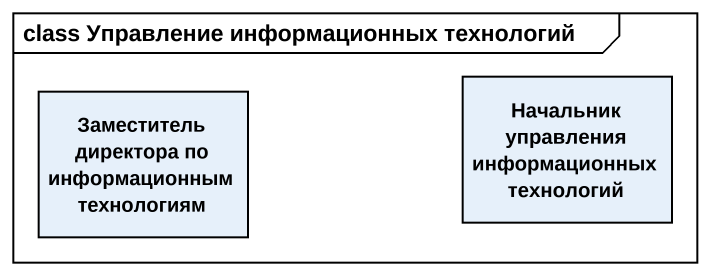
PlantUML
@startuml
mainframe class Управление информационных технологий
hide circle
hide empty members
class "Начальник управления информационных технологий" as Начальник_управления
class "Заместитель директора по информационным технологиям" as Заместитель_директора_по
@enduml
